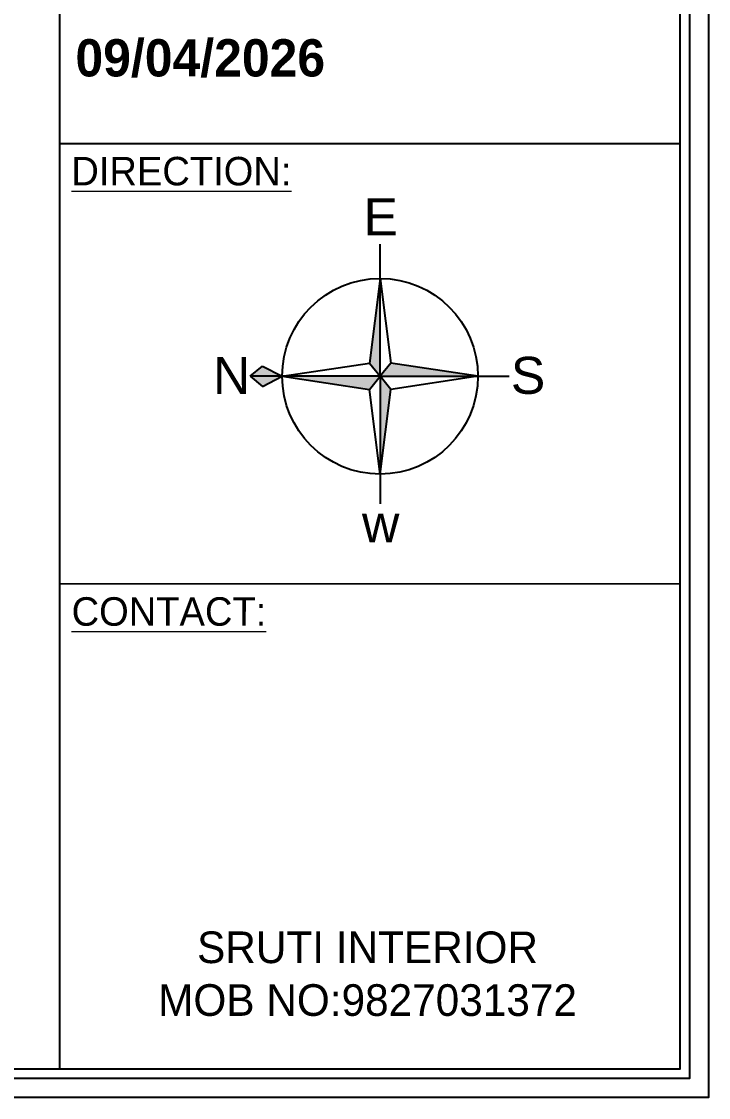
# Model space of a CAD drawing. Header units: inches. Extents: x 12792 to 19925, y -3298 to -817.
# Drawn here: x 13666.5 to 13770.2, y -1912.3 to -1749.8 of the extents above; entities that cross this region are included whole.
import ezdxf

# ---------------------------------------------------------------- set-up
doc = ezdxf.new("R2010")
doc.units = ezdxf.units.IN
doc.header["$MEASUREMENT"] = 0
doc.layers.add('ELE', color=5, linetype='Continuous')
doc.layers.add('FURNI', color=140, linetype='Continuous', lineweight=18)
doc.styles.add('HEMI', font='stylu.ttf')
doc.styles.get("Standard").update_dxf_attribs({"font": 'arial.ttf'})

# ---------------------------------------------------------------- blocks, each defined once
blk = doc.blocks.new('E4TET')
at = {"layer": 'ELE', "true_color": 0xed1f24}
h = blk.add_hatch(color=240, dxfattribs=at)
h.paths.add_polyline_path([(18093.61, -2280.82), (18092.5, -2282.19), (18093.61, -2284.33)])
h.paths.add_polyline_path([(18093.61, -2284.33), (18094.71, -2282.19), (18093.61, -2280.82)])
at = {"layer": 'ELE', "true_color": 0x000000}
h = blk.add_hatch(color=18, dxfattribs=at)
h.paths.add_polyline_path([(18095.05, -2296.16), (18093.61, -2295), (18093.61, -2305.67)])
h.paths.add_polyline_path([(18104.28, -2295), (18095.05, -2293.83), (18093.61, -2295)])
h.paths.add_polyline_path([(18093.61, -2284.33), (18092.16, -2293.83), (18093.61, -2295)])
h.paths.add_polyline_path([(18092.16, -2296.16), (18093.61, -2295), (18082.94, -2295)])
at = {"layer": 'ELE', "color": 240, "true_color": 0xed1f24}
for p, q in [((18093.61, -2280.82), (18092.5, -2282.19)), ((18093.61, -2280.82), (18094.71, -2282.19)), ((18093.61, -2284.33), (18093.61, -2280.82)), ((18092.5, -2282.19), (18093.61, -2284.33)), ((18094.71, -2282.19), (18093.61, -2284.33))]:
    blk.add_line(p, q, dxfattribs=at)
at = {"layer": 'ELE', "color": 18, "true_color": 0x000000}
for p, q in [((18093.61, -2284.33), (18092.16, -2293.83)), ((18093.61, -2295), (18093.61, -2284.33)), ((18093.61, -2284.33), (18095.05, -2293.83)), ((18082.94, -2295), (18092.16, -2293.83)), ((18092.16, -2293.83), (18093.61, -2295)), ((18095.05, -2293.83), (18093.61, -2295)), ((18104.28, -2295), (18095.05, -2293.83)), ((18082.94, -2295), (18079.71, -2295)), ((18082.94, -2295), (18079.71, -2295)), ((18093.61, -2295), (18082.94, -2295)), ((18082.94, -2295), (18092.16, -2296.16)), ((18092.16, -2296.16), (18093.61, -2295)), ((18093.61, -2295), (18093.61, -2305.67)), ((18095.05, -2296.16), (18093.61, -2295)), ((18093.61, -2295), (18104.28, -2295)), ((18104.28, -2295), (18095.05, -2296.16)), ((18104.28, -2295), (18108.01, -2295)), ((18104.28, -2295), (18108.01, -2295)), ((18093.61, -2305.67), (18092.16, -2296.16)), ((18093.61, -2305.67), (18095.05, -2296.16)), ((18093.61, -2305.67), (18093.61, -2309.08))]:
    blk.add_line(p, q, dxfattribs=at)
blk.add_circle((18093.61, -2295), 10.67, dxfattribs=at)

msp = doc.modelspace()

# ---------------------------------------------------------------- linework, layer by layer
at = {"layer": 'FURNI', "color": 18, "lineweight": 25, "true_color": 0x000000}
for p, q in [((13672.22, -1572.24), (13672.22, -1907.98)), ((13672.19, -1768.23), (13765.9, -1768.23)), ((13672.22, -1834.7), (13765.93, -1834.75))]:
    msp.add_line(p, q, dxfattribs=at)
for points in [[(13288.36, -1912.28), (13288.36, -1567.94), (13770.24, -1567.94), (13770.24, -1912.28)], [(13291.23, -1909.41), (13291.23, -1570.8), (13767.37, -1570.8), (13767.37, -1909.41)], [(13292.66, -1907.98), (13292.66, -1572.24), (13765.93, -1572.24), (13765.93, -1907.98)]]:
    msp.add_lwpolyline(points, close=True, dxfattribs=at)

# ---------------------------------------------------------------- block references
at = {"xscale": 1.385223615538913, "yscale": 1.385223615538913, "zscale": 1.385223615538913, "rotation": 89.99999999999999}
msp.add_blockref('E4TET', (10541.56, -26867.08), dxfattribs=at)

# ---------------------------------------------------------------- texts
at = {"lineweight": 15, "attachment_point": 1, "rotation": 359.9906, "style": 'HEMI'}
for s, insert, char_height, width in [('{\\fStylus BT|b1|i0|c0|p34;09/04/2026}', (13674.65, -1752.49), 5.6328, 43.5697), ('{\\LDIRECTION:}', (13674.03, -1770.26), 4.3012, 33.2695), ('{\\LCONTACT:}', (13674.07, -1836.75), 4.3012, 33.2695), ('\\pxqc;SRUTI INTERIOR\\PMOB NO:9827031372', (13678.24, -1887.21), 4.7791, 81.0313)]:
    msp.add_mtext(s, dxfattribs=dict(at, insert=insert, char_height=char_height, width=width))
at = {"layer": 'ELE', "color": 18, "true_color": 0x000000}
for s, p in [('E', (13718.15, -1782.1)), ('S', (13740.39, -1806.04)), ('w', (13717.92, -1828.44))]:
    msp.add_text(s, height=5.59, dxfattribs=at).set_placement(p)
at = {"layer": 'ELE', "color": 240, "true_color": 0xed1f24}
msp.add_text('N', height=5.59, dxfattribs=at).set_placement((13695.41, -1806.05))

doc.saveas('drawing.dxf')
